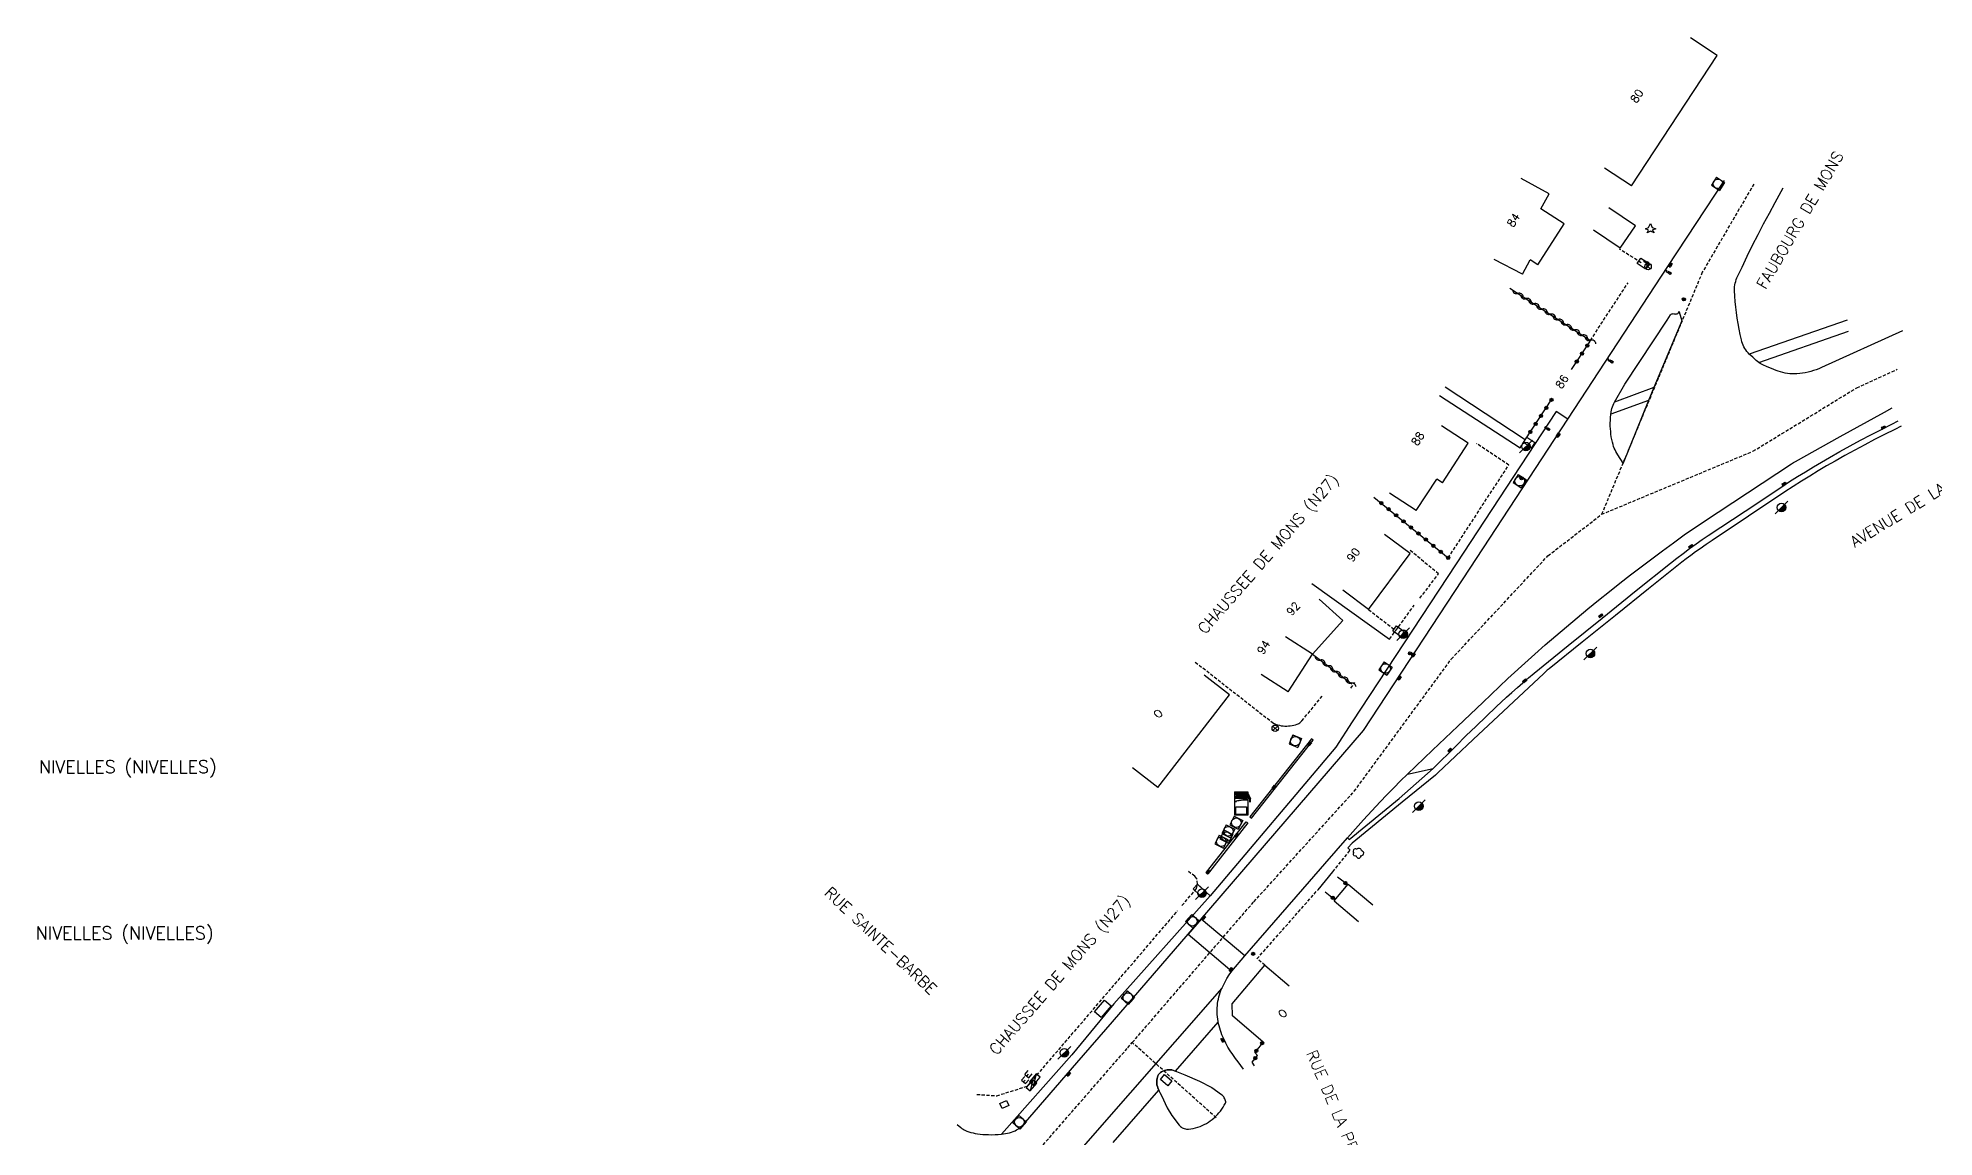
# Model space of a CAD drawing. Header units: millimetres. Extents: x 145999 to 146961, y 142040 to 143000.
# Drawn here: x 146012.6 to 146308.7, y 142204.9 to 142376.6 of the extents above; entities that cross this region are included whole.
import ezdxf
from ezdxf.enums import TextEntityAlignment as Align

# ---------------------------------------------------------------- set-up
doc = ezdxf.new("R2010")
doc.units = ezdxf.units.MM
doc.linetypes.add('DASHED', pattern=[0.75, 0.5, -0.25])
doc.layers.get('0').update_dxf_attribs({"linetype": 'CONTINUOUS'})
for name, color, linetype in [('W0001', 6, 'DASHED'), ('W0003', 5, 'CONTINUOUS'), ('W0006', 2, 'CONTINUOUS'), ('W0008', 7, 'CONTINUOUS'), ('W0014', 7, 'CONTINUOUS'), ('W0015', 2, 'CONTINUOUS'), ('W0017', 7, 'CONTINUOUS'), ('W0020', 2, 'CONTINUOUS'), ('W0100', 7, 'CONTINUOUS'), ('W0101', 7, 'CONTINUOUS'), ('W0103', 1, 'CONTINUOUS'), ('W0112', 1, 'DASHED'), ('W0301', 7, 'CONTINUOUS'), ('W0304', 7, 'CONTINUOUS'), ('W0310', 3, 'CONTINUOUS'), ('W0322', 7, 'CONTINUOUS'), ('W0400', 7, 'CONTINUOUS'), ('W0420', 7, 'CONTINUOUS'), ('w0421', 7, 'CONTINUOUS'), ('W0424', 7, 'CONTINUOUS'), ('W0430', 7, 'CONTINUOUS'), ('W0461', 7, 'CONTINUOUS'), ('W0469', 7, 'CONTINUOUS'), ('W0470', 7, 'CONTINUOUS'), ('W0856', 7, 'CONTINUOUS'), ('W0925', 7, 'CONTINUOUS'), ('W0980', 7, 'CONTINUOUS'), ('W0989', 7, 'CONTINUOUS'), ('W0991', 7, 'CONTINUOUS'), ('W1102', 7, 'CONTINUOUS'), ('W1336', 3, 'CONTINUOUS'), ('W1337', 1, 'CONTINUOUS'), ('W1338', 7, 'CONTINUOUS'), ('W1471', 7, 'CONTINUOUS')]:
    doc.layers.add(name, color=color, linetype=linetype)
doc.styles.get("Standard").update_dxf_attribs({"font": 'romans.shx', "width": 0.85})

# ---------------------------------------------------------------- blocks, each defined once
blk = doc.blocks.new('T1471')
at = {"color": 0, "linetype": 'Continuous', "flags": 128}
blk.add_lwpolyline([(-0.75, -0.5), (-0.75, 0.5), (0.75, 0.5), (0.75, -0.5), (-0.75, -0.5)], dxfattribs=at)
blk = doc.blocks.new('T400')
for p, q in [((-0.15, 0.3), (0.15, 0.3)), ((-0.15, -0.25), (-0.15, 0.3)), ((-0.15, 0.15), (0.15, 0.15)), ((-0.15, 0), (0.15, 0)), ((0.15, 0.3), (0.15, -0.25)), ((-0.15, -0.15), (0.15, -0.15)), ((-0.15, -0.25), (-0.15, -0.3)), ((-0.15, -0.3), (0.15, -0.3)), ((0.15, -0.3), (0.15, -0.25))]:
    blk.add_line(p, q)
blk = doc.blocks.new('T420')
for p, q in [((0.75, 0.75), (-0.75, 0.75)), ((-0.75, 0.75), (-0.75, -0.75)), ((0.75, 0.75), (0.75, -0.75)), ((0.75, -0.75), (-0.75, -0.75))]:
    blk.add_line(p, q)
blk.add_ellipse((0, 0), major_axis=(-0.53, 0.53), ratio=1, start_param=3.926991, end_param=10.210176)
blk = doc.blocks.new('t430')
at = {"flags": 128}
for points in [[(0.8, 0.8), (-0.8, 0.8)], [(-0.8, 0.8), (-0.8, 0)], [(0.8, 0.8), (-0.8, 0)], [(-0.8, 0), (0.8, 0)], [(-0.4, 2.1), (0.4, 2.1)], [(-0.4, 2.1), (-0.4, 1.3)], [(-0.4, 1.7), (0, 1.7)], [(-0.4, 1.3), (0.4, 1.3)], [(0.8, 0), (0.8, 0.8)]]:
    blk.add_lwpolyline(points, dxfattribs=at)
blk = doc.blocks.new('T856')
for p, q in [((-0.125, 0), (0.125, 0)), ((0, 0.125), (0, -0.125))]:
    blk.add_line(p, q)
blk.add_ellipse((0, 0), major_axis=(-0.177, 0.177), ratio=1, start_param=3.9269908, end_param=10.2101761)
blk = doc.blocks.new('T469')
at = {"color": 0, "linetype": 'Continuous', "flags": 128}
for points in [[(-0.35, 0.35), (0.35, -0.35)], [(-0.35, -0.35), (0.35, 0.35)]]:
    blk.add_lwpolyline(points, dxfattribs=at)
at = {"color": 0, "linetype": 'Continuous'}
blk.add_circle((0, 0), 0.5, dxfattribs=at)
blk = doc.blocks.new('T301')
for p, q in [((-0.8, 0.51), (-0.86, 0.34)), ((-0.86, 0.34), (-0.86, 0.17)), ((-0.86, 0.17), (-0.74, 0.06)), ((-0.69, 0.63), (-0.8, 0.51)), ((-0.8, -0.06), (-0.74, 0.06)), ((-0.74, 0.06), (-0.69, 0.11)), ((-0.57, 0.69), (-0.69, 0.63)), ((-0.46, 0.69), (-0.57, 0.69)), ((-0.29, 0.63), (-0.46, 0.69)), ((-0.29, 0.63), (-0.17, 0.74)), ((-0.23, 0.57), (-0.29, 0.63)), ((-0.17, 0.74), (-0.06, 0.8)), ((-0.06, 0.8), (0.06, 0.8)), ((0.06, 0.8), (0.23, 0.74)), ((0.23, 0.74), (0.34, 0.63)), ((0.34, 0.63), (0.4, 0.51)), ((0.46, 0.46), (0.34, 0.46)), ((0.4, 0.51), (0.4, 0.46)), ((0.57, 0.4), (0.46, 0.46)), ((0.57, 0.4), (0.69, 0.29)), ((0.69, 0.29), (0.74, 0.17)), ((0.74, 0.06), (0.69, -0.17)), ((0.74, 0.17), (0.74, 0.06)), ((-0.8, -0.17), (-0.8, -0.06)), ((-0.8, -0.23), (-0.8, -0.17)), ((-0.74, -0.34), (-0.8, -0.23)), ((-0.69, -0.4), (-0.74, -0.34)), ((-0.51, -0.46), (-0.69, -0.4)), ((-0.4, -0.46), (-0.51, -0.46)), ((-0.4, -0.46), (-0.34, -0.46)), ((-0.34, -0.46), (-0.34, -0.4)), ((-0.34, -0.51), (-0.34, -0.46)), ((-0.29, -0.63), (-0.34, -0.51)), ((-0.17, -0.74), (-0.29, -0.63)), ((-0.06, -0.8), (-0.17, -0.74)), ((0.06, -0.8), (-0.06, -0.8)), ((0.17, -0.74), (0.06, -0.8)), ((0.23, -0.69), (0.17, -0.74)), ((0.29, -0.46), (0.23, -0.46)), ((0.29, -0.63), (0.23, -0.69)), ((0.46, -0.4), (0.29, -0.46)), ((0.34, -0.51), (0.29, -0.63)), ((0.34, -0.51), (0.34, -0.46)), ((0.57, -0.34), (0.46, -0.4)), ((0.63, -0.29), (0.57, -0.34)), ((0.69, -0.17), (0.63, -0.29))]:
    blk.add_line(p, q)
blk = doc.blocks.new('T424')
for p, q in [((-0.15, 0.61), (0.15, 0.61)), ((-0.15, 0.31), (-0.15, 0.61)), ((0, 0.46), (-0.15, 0.46)), ((0.15, 0.31), (-0.15, 0.31)), ((-0.15, 0.16), (0.15, 0.16)), ((-0.15, -0.14), (-0.15, 0.16)), ((0.15, 0.16), (0.15, -0.14)), ((0.15, -0.14), (-0.15, -0.14))]:
    blk.add_line(p, q)
blk.add_ellipse((0, 0.01), major_axis=(-0.106, 0.106), ratio=1, start_param=3.926991, end_param=10.210176)
blk = doc.blocks.new('T304')
for p, q in [((-0.77, 0), (-0.28, 0.21)), ((-0.28, -0.21), (-0.77, 0)), ((-0.28, 0.21), (0, 0.83)), ((0, 0.83), (0.28, 0.21)), ((0.28, 0.21), (0.83, 0)), ((0.83, 0), (0.28, -0.21)), ((-0.49, -0.63), (-0.28, -0.21)), ((0, -0.35), (-0.49, -0.63)), ((0.56, -0.63), (0, -0.35)), ((0.28, -0.21), (0.56, -0.63))]:
    blk.add_line(p, q)
blk = doc.blocks.new('T470')
for p, q in [((-1.000002, -1.000002), (1.000002, 1.000002)), ((0, 0), (0.666668, 0)), ((0, 0), (0, -0.666668)), ((0.166667, 0.166667), (0.500001, 0.166667)), ((0.166667, 0.166667), (0.166667, -0.666668)), ((0.333334, 0.333334), (0.500001, 0.333334)), ((0.333334, 0.333334), (0.333334, -0.500001)), ((0.500001, 0.333334), (0.500001, -0.333334)), ((-0.333334, -0.333334), (0.500001, -0.333334)), ((-0.333334, -0.333334), (-0.333334, -0.500001)), ((-0.333334, -0.500001), (0.333334, -0.500001)), ((-0.166667, -0.166667), (0.666668, -0.166667)), ((-0.166667, -0.166667), (-0.166667, -0.666668))]:
    blk.add_line(p, q)
blk.add_ellipse((0, 0), major_axis=(0.471405, 0.471405), ratio=1, start_param=5.4977871438, end_param=11.780972451)
blk = doc.blocks.new('T925')
for p, q in [((-1.030302, 1.81818), (-0.90909, 1.81818)), ((-1.030302, 1.81818), (-1.030302, -1.81818)), ((-0.90909, 1.81818), (0.90909, 1.81818)), ((-0.90909, 1.696968), (0.90909, 1.696968)), ((-0.90909, 0.787878), (-0.90909, 1.696968)), ((0.90909, 0.787878), (-0.90909, 0.787878)), ((-0.787878, 1.575756), (0.787878, 1.575756)), ((-0.787878, 1.333332), (-0.787878, 1.575756)), ((0.787878, 1.333332), (-0.787878, 1.333332)), ((-0.787878, 1.151514), (0.787878, 1.151514)), ((-0.787878, 0.90909), (-0.787878, 1.151514)), ((0.787878, 0.90909), (-0.787878, 0.90909)), ((0.787878, 1.575756), (0.787878, 1.333332)), ((0.787878, 1.151514), (0.787878, 0.90909)), ((0.90909, 1.81818), (1.030302, 1.81818)), ((0.90909, 1.696968), (0.90909, 0.787878)), ((1.030302, 1.81818), (1.030302, -1.81818)), ((1.030302, 1.51515), (1.272726, 1.21212)), ((1.21212, 1.151514), (1.030302, 1.393938)), ((1.151514, 1.272726), (1.030302, 1.151514)), ((1.030302, 1.151514), (1.21212, 0.969696)), ((1.151514, 1.21212), (1.090908, 1.151514)), ((1.090908, 1.151514), (1.21212, 1.030302)), ((1.272726, 0.727272), (1.21212, 1.151514)), ((1.21212, 1.030302), (1.21212, 1.090908)), ((1.272726, 1.21212), (1.454544, 0.727272)), ((1.454544, 0.727272), (1.272726, 0.727272)), ((1.333332, 0.727272), (1.333332, 0.242424)), ((1.393938, 0.727272), (1.393938, 0.242424)), ((1.030302, -1.81818), (-1.030302, -1.81818)), ((-0.848484, -0.484848), (0.848484, -0.484848)), ((-0.848484, -1.696968), (-0.848484, -0.484848)), ((0.848484, -1.696968), (-0.848484, -1.696968)), ((0.848484, -0.484848), (0.848484, -1.696968))]:
    blk.add_line(p, q)
for major_axis, ratio in [((-1.939392, 0), 0.1875), ((-1.878786, 0), 0.16129)]:
    blk.add_ellipse((1.030302, 0.242424), major_axis=major_axis, ratio=ratio, start_param=4.7123889804, end_param=6.2831853072)
blk = doc.blocks.new('t310o')
at = {"color": 0, "linetype": 'Continuous'}
for centre, start, end in [((-0.5, 0.38), 216.8699, 323.1304), ((0.5, -0.37), 36.8699, 143.1303)]:
    blk.add_arc(centre, 0.625, start, end, dxfattribs=at)
blk = doc.blocks.new('t322o')
at = {"color": 0, "linetype": 'Continuous'}
for radius in [0.25, 0.15]:
    blk.add_circle((0, 0), radius, dxfattribs=at)

msp = doc.modelspace()

# ---------------------------------------------------------------- linework, layer by layer
at = {"layer": 'W0001'}
for points in [[(146280.56, 142353.78), (146272.52, 142340.01), (146256.8, 142302.2)], [(146163.65, 142196.91), (146182.79, 142218.88), (146183.49, 142219.68), (146202.48, 142241.69), (146218.16, 142258.94), (146233.32, 142279.58), (146248.42, 142295.73), (146256.8, 142302.2), (146280.43, 142312.05), (146296.65, 142321.97), (146302.97, 142324.85)], [(146196.59, 142207.95), (146183.49, 142219.68)]]:
    msp.add_lwpolyline(points, dxfattribs=at)
at = {"layer": 'W0003'}
for points in [[(146201.87, 142254.97), (146202.13, 142254.76), (146211.75, 142266.94), (146211.48, 142267.15)], [(146201.52, 142253.99), (146195.35, 142246.11), (146195.1, 142246.31), (146201.27, 142254.19)]]:
    msp.add_lwpolyline(points, close=True, dxfattribs=at)
at = {"layer": 'W0006'}
msp.add_lwpolyline([(146226.49, 142261.61), (146230.49, 142262.5), (146234.06, 142266.04), (146235.61, 142267.58), (146237.18, 142269.1), (146238.76, 142270.62), (146240.35, 142272.12), (146241.95, 142273.62), (146242.79, 142274.39), (146243.64, 142275.15), (146244.51, 142275.9), (146245.38, 142276.64), (146246.26, 142277.37), (146251.57, 142281.69), (146256.88, 142286), (146262.21, 142290.29), (146267.55, 142294.56), (146268.54, 142295.34), (146269.53, 142296.1), (146270.54, 142296.84), (146271.56, 142297.58), (146272.5, 142298.24), (146273.46, 142298.88), (146279.19, 142302.7), (146284.92, 142306.5), (146286.15, 142307.3), (146287.38, 142308.09), (146288.62, 142308.86), (146289.87, 142309.62), (146291.13, 142310.37), (146292.4, 142311.1), (146294, 142312), (146295.61, 142312.89), (146297.23, 142313.77), (146298.85, 142314.63), (146300.49, 142315.47), (146302.13, 142316.3), (146303.1, 142316.79)], dxfattribs=at)
at = {"layer": 'W0008'}
for points in [[(146156.12, 142206.9), (146156.7, 142206.41), (146156.88, 142206.28), (146157.06, 142206.16), (146157.25, 142206.05), (146157.45, 142205.95), (146157.65, 142205.87), (146157.97, 142205.75), (146158.3, 142205.66), (146158.63, 142205.57), (146158.96, 142205.5), (146159.3, 142205.45), (146159.73, 142205.39), (146160.17, 142205.35), (146160.61, 142205.32), (146161.05, 142205.31), (146161.55, 142205.3), (146162.06, 142205.31), (146162.56, 142205.34), (146163.06, 142205.38), (146163.38, 142205.41), (146163.69, 142205.46), (146164, 142205.52), (146164.31, 142205.6), (146164.61, 142205.7), (146164.91, 142205.8), (146165.21, 142205.92), (146165.42, 142206.03), (146165.63, 142206.14), (146165.83, 142206.27), (146166.02, 142206.41), (146166.2, 142206.56), (146166.37, 142206.73), (146166.53, 142206.9), (146174.83, 142216.5), (146180.38, 142222.93), (146192.23, 142236.62), (146219.59, 142268.44), (146236.24, 142293.8), (146251.52, 142317.06), (146267.11, 142340.9), (146275.96, 142354.35)], [(146303.79, 142330.88), (146291.15, 142325.11), (146290.74, 142324.94), (146290.32, 142324.78), (146289.9, 142324.64), (146289.48, 142324.51), (146289.04, 142324.4), (146288.61, 142324.31), (146288.17, 142324.24), (146287.73, 142324.18), (146287.28, 142324.15), (146286.91, 142324.13), (146286.55, 142324.14), (146286.18, 142324.16), (146285.81, 142324.2), (146285.45, 142324.26), (146285.09, 142324.34), (146284.73, 142324.43), (146284.38, 142324.54), (146284.04, 142324.67), (146283.35, 142324.95), (146282.67, 142325.25), (146281.99, 142325.55), (146281.78, 142325.66), (146281.57, 142325.77), (146281.37, 142325.9), (146281.15, 142326.06), (146280.93, 142326.24), (146280.39, 142326.73), (146279.86, 142327.23), (146279.67, 142327.44), (146279.48, 142327.65), (146279.31, 142327.88), (146279.16, 142328.12), (146279.02, 142328.37), (146278.9, 142328.62), (146278.79, 142328.89), (146278.7, 142329.16), (146278.63, 142329.43), (146278.44, 142330.28), (146278.27, 142331.13), (146278.11, 142331.99), (146277.97, 142332.85), (146277.86, 142333.71), (146277.75, 142334.57), (146277.67, 142335.44), (146277.6, 142336.3), (146277.55, 142337.17), (146277.55, 142337.46), (146277.56, 142337.74), (146277.6, 142338.03), (146277.65, 142338.31), (146277.73, 142338.59), (146277.82, 142338.86), (146277.93, 142339.12), (146278.73, 142340.83), (146279.55, 142342.54), (146280.38, 142344.23), (146281.23, 142345.91), (146282.1, 142347.59), (146282.99, 142349.26), (146283.89, 142350.91), (146285.16, 142353.21)], [(146211.16, 142244.82), (146213.58, 142247.58), (146217.12, 142251.65), (146218.37, 142253.08), (146219.63, 142254.49), (146220.91, 142255.89), (146222.2, 142257.28), (146223.25, 142258.38), (146224.32, 142259.47), (146225.4, 142260.55), (146226.49, 142261.61), (146230.4, 142265.35), (146234.32, 142269.09), (146238.24, 142272.81), (146242.17, 142276.53), (146243.21, 142277.51), (146244.26, 142278.47), (146245.31, 142279.43), (146246.38, 142280.38), (146248, 142281.81), (146249.64, 142283.23), (146251.29, 142284.63), (146252.96, 142286.03), (146254.63, 142287.41), (146256.31, 142288.78), (146258, 142290.14), (146259.64, 142291.44), (146261.3, 142292.73), (146262.96, 142294), (146264.63, 142295.26), (146266.32, 142296.51), (146268.01, 142297.75), (146269.71, 142298.98), (146270.7, 142299.67), (146271.7, 142300.36), (146272.71, 142301.04), (146277.28, 142304.07), (146281.86, 142307.08), (146286.45, 142310.09), (146286.76, 142310.28), (146287.07, 142310.46), (146294.03, 142314.33), (146300.99, 142318.18), (146302.15, 142318.82)], [(146200.88, 142215.55), (146200.01, 142216.66), (146199.59, 142217.22), (146199.18, 142217.8), (146198.79, 142218.38), (146198.43, 142218.98), (146198.08, 142219.6), (146197.77, 142220.25), (146197.63, 142220.57), (146197.49, 142220.91), (146197.37, 142221.25), (146197.26, 142221.59), (146197.15, 142221.93), (146197.06, 142222.28), (146196.98, 142222.63), (146196.91, 142222.98), (146196.85, 142223.34), (146196.8, 142223.69), (146196.77, 142224.05), (146196.75, 142224.4), (146196.75, 142224.76), (146196.75, 142225.11), (146196.78, 142225.46), (146196.82, 142225.81), (146196.87, 142226.15), (146196.94, 142226.49), (146197.02, 142226.83), (146197.12, 142227.16), (146197.22, 142227.49), (146197.34, 142227.81), (146197.47, 142228.14), (146197.61, 142228.46), (146197.77, 142228.77), (146197.93, 142229.08), (146198.27, 142229.69), (146198.65, 142230.28), (146199.05, 142230.85), (146201.05, 142233.21), (146211.16, 142244.82)]]:
    msp.add_lwpolyline(points, dxfattribs=at)
at = {"layer": 'W0014'}
for points in [[(146295.14, 142332.5), (146279.86, 142327.23)], [(146281.37, 142325.9), (146295.36, 142330.8)], [(146264.14, 142319.99), (146258.24, 142317.82)], [(146264.95, 142322), (146258.83, 142319.74)], [(146251.52, 142317.06), (146249.71, 142318.24), (146234.09, 142294.48), (146217.85, 142269.77), (146215.27, 142265.82), (146195.64, 142242.62), (146180.61, 142225.76), (146174.04, 142217.78), (146163.06, 142205.38)], [(146303.58, 142315.97), (146302.57, 142315.46), (146301, 142314.68), (146299.43, 142313.87), (146297.88, 142313.06), (146296.33, 142312.22), (146294.79, 142311.37), (146293.26, 142310.51), (146291.93, 142309.75), (146290.61, 142308.97), (146289.31, 142308.17), (146288.01, 142307.36), (146286.72, 142306.54), (146285.43, 142305.7), (146279.73, 142301.92), (146274.04, 142298.13), (146273.1, 142297.49), (146272.16, 142296.83), (146271.44, 142296.32), (146270.72, 142295.79), (146270.02, 142295.25), (146269.32, 142294.7), (146264.13, 142290.56), (146258.94, 142286.41), (146253.76, 142282.25), (146248.6, 142278.08), (146248.31, 142277.85), (146248.03, 142277.6), (146247.75, 142277.35), (146242.24, 142272.19), (146236.74, 142267.01), (146231.24, 142261.83), (146230.87, 142261.48), (146225.67, 142257.23), (146217.85, 142250.83), (146217.16, 142250.12), (146217.51, 142249.74)], [(146217.36, 142251.43), (146225.18, 142257.83), (146230.49, 142262.5)], [(146217.12, 142251.65), (146217.35, 142251.42)], [(146212.5, 142243.56), (146214.79, 142246.36)]]:
    msp.add_lwpolyline(points, dxfattribs=at)
at = {"layer": 'W0015'}
for points in [[(146267.01, 142332.53), (146267.56, 142333.38), (146267.56, 142333.38), (146267.56, 142333.38), (146267.65, 142333.45), (146267.75, 142333.5), (146267.85, 142333.53), (146267.96, 142333.55), (146268.07, 142333.54), (146268.18, 142333.51), (146268.29, 142333.49), (146268.4, 142333.48), (146268.5, 142333.5), (146268.61, 142333.53), (146268.7, 142333.58), (146268.79, 142333.65), (146268.82, 142333.7), (146268.84, 142333.75), (146268.84, 142333.81), (146268.84, 142333.83), (146268.86, 142333.85), (146268.88, 142333.86), (146268.9, 142333.85), (146268.92, 142333.83), (146269.31, 142332.41), (146264.95, 142322), (146264.14, 142319.99), (146260.14, 142310.21), (146259.31, 142311.48), (146259.16, 142311.73), (146259.02, 142311.99), (146258.89, 142312.25), (146258.77, 142312.52), (146258.67, 142312.8), (146258.59, 142313.08), (146258.48, 142313.48), (146258.39, 142313.89), (146258.31, 142314.29), (146258.25, 142314.71), (146258.21, 142315.12), (146258.17, 142315.54), (146258.15, 142315.98), (146258.15, 142316.43), (146258.16, 142316.88), (146258.19, 142317.33), (146258.24, 142317.78), (146258.3, 142318.22), (146258.35, 142318.49), (146258.41, 142318.75), (146258.49, 142319.01), (146258.59, 142319.26), (146258.7, 142319.5), (146258.83, 142319.74), (146260.41, 142322.55), (146262.64, 142325.9)], [(146188.08, 142211.43), (146188.93, 142209.49), (146189.69, 142208.27), (146190.81, 142206.8), (146190.92, 142206.68), (146191.04, 142206.56), (146191.17, 142206.46), (146191.31, 142206.37), (146191.46, 142206.29), (146191.62, 142206.24), (146191.78, 142206.19), (146191.94, 142206.17), (146192.11, 142206.16), (146192.28, 142206.17), (146192.64, 142206.21), (146193.01, 142206.28), (146193.37, 142206.37), (146193.72, 142206.47), (146194.07, 142206.59), (146194.41, 142206.73), (146194.74, 142206.89), (146195.07, 142207.07), (146195.38, 142207.26), (146195.68, 142207.47), (146195.98, 142207.69), (146196.26, 142207.93), (146196.53, 142208.18), (146196.78, 142208.44), (146197.03, 142208.71), (146197.26, 142208.99), (146197.48, 142209.29), (146197.68, 142209.59), (146197.87, 142209.91), (146198.04, 142210.23), (146198.1, 142210.35), (146198.09, 142210.42), (146198.06, 142210.59), (146198.01, 142210.75), (146197.95, 142210.9), (146197.87, 142211.05), (146197.78, 142211.19), (146197.68, 142211.32), (146197.56, 142211.44), (146197.43, 142211.54), (146195.93, 142212.63), (146195.86, 142212.66), (146194.05, 142213.62), (146191.73, 142214.57), (146189.68, 142215.43), (146189.44, 142215.44), (146189.2, 142215.43), (146188.96, 142215.41), (146188.72, 142215.37), (146188.5, 142215.31), (146188.28, 142215.23), (146188.08, 142215.13), (146187.9, 142215), (146187.74, 142214.86), (146187.61, 142214.69), (146187.5, 142214.49), (146187.42, 142214.28), (146187.36, 142214.06), (146187.32, 142213.82), (146187.31, 142213.59), (146187.32, 142213.36), (146187.35, 142213.1), (146187.41, 142212.84), (146187.49, 142212.6), (146187.59, 142212.36), (146187.7, 142212.12), (146187.82, 142211.89)]]:
    msp.add_lwpolyline(points, close=True, dxfattribs=at)
at = {"layer": 'W0017'}
msp.add_lwpolyline([(146195.64, 142242.62), (146193.68, 142244.45)], dxfattribs=at)
at = {"layer": 'W0020'}
msp.add_lwpolyline([(146194.24, 142238.96), (146192.23, 142236.62), (146199.05, 142230.85), (146201.05, 142233.21)], close=True, dxfattribs=at)
for points in [[(146180.5, 142204.08), (146187.64, 142212.24), (146187.59, 142212.36), (146187.49, 142212.6), (146187.41, 142212.84), (146187.35, 142213.1), (146187.32, 142213.36), (146187.31, 142213.59), (146187.32, 142213.82), (146187.36, 142214.06), (146187.42, 142214.28), (146187.5, 142214.49), (146187.61, 142214.69), (146187.74, 142214.86), (146187.9, 142215), (146188.08, 142215.13), (146188.28, 142215.23), (146188.5, 142215.31), (146188.72, 142215.37), (146188.96, 142215.41), (146189.2, 142215.43), (146189.44, 142215.44), (146189.68, 142215.43), (146190.23, 142215.2), (146196.93, 142222.85), (146196.91, 142222.98), (146196.85, 142223.34), (146196.8, 142223.69), (146196.77, 142224.05), (146196.75, 142224.4), (146196.75, 142224.76), (146196.75, 142225.11), (146196.78, 142225.46), (146196.82, 142225.81), (146196.87, 142226.15), (146196.94, 142226.49), (146197.02, 142226.83), (146197.12, 142227.16), (146197.22, 142227.49), (146197.34, 142227.81), (146197.47, 142228.14), (146197.49, 142228.19), (146175.8, 142203.44)], [(146189.68, 142215.43), (146190.23, 142215.2)]]:
    msp.add_lwpolyline(points, dxfattribs=at)
at = {"layer": 'W0100'}
for points in [[(146274.85, 142373.86), (146270.68, 142376.61)], [(146261.44, 142353.5), (146274.85, 142373.86)], [(146261.44, 142353.5), (146257.26, 142356.26)], [(146198.67, 142274.01), (146194.71, 142277.07)], [(146187.46, 142259.54), (146198.67, 142274.01)], [(146187.46, 142259.54), (146183.51, 142262.6)], [(146203.91, 142219.76), (146199.17, 142223.85), (146199.09, 142225.74), (146204.2, 142231.77)], [(146204.2, 142231.77), (146208.01, 142228.53)]]:
    msp.add_lwpolyline(points, dxfattribs=at)
at = {"layer": 'W0101'}
for points in [[(146248.59, 142352.28), (146244.21, 142354.68)], [(146247.3, 142349.92), (146248.59, 142352.28)], [(146250.97, 142347.55), (146247.3, 142349.92)], [(146246.85, 142341.18), (146250.97, 142347.55)], [(146244.44, 142339.7), (146240, 142342.01)], [(146244.44, 142339.7), (146245.62, 142341.97)], [(146246.85, 142341.18), (146245.62, 142341.97)], [(146235.97, 142313.31), (146231.77, 142316.03)], [(146231.95, 142307.12), (146235.97, 142313.31)], [(146227.85, 142302.77), (146231.07, 142307.7)], [(146231.95, 142307.12), (146231.07, 142307.7)], [(146227.85, 142302.77), (146223.66, 142305.5)], [(146226.9, 142296.07), (146222.89, 142299.05)], [(146220.4, 142287.34), (146226.9, 142296.07)], [(146220.4, 142287.34), (146216.39, 142290.33)], [(146216.39, 142285.6), (146212.68, 142288.95)], [(146207.82, 142274.46), (146211.62, 142280.34), (146216.39, 142285.6)], [(146207.82, 142274.46), (146203.62, 142277.18)]]:
    msp.add_lwpolyline(points, dxfattribs=at)
at = {"layer": 'W0103'}
for points in [[(146262.06, 142347.27), (146257.92, 142350.08)], [(146259.69, 142343.77), (146255.55, 142346.58)], [(146259.69, 142343.77), (146262.06, 142347.27)], [(146215.01, 142241.8), (146217.22, 142244.42)], [(146217.22, 142244.42), (146221.04, 142241.2)], [(146215.01, 142241.8), (146218.84, 142238.58)]]:
    msp.add_lwpolyline(points, dxfattribs=at)
at = {"layer": 'W0112'}
for points in [[(146262.96, 142341.48), (146259.6, 142343.64)], [(146254.87, 142329.01), (146255.05, 142329.37), (146260.93, 142338.38)], [(146232.83, 142295.39), (146242.29, 142309.9), (146237.23, 142313.27)], [(146244.06, 142312.59), (146244.84, 142313.82)], [(146228.42, 142289.1), (146231.32, 142292.88), (146226.9, 142296.57)], [(146220.4, 142287.32), (146224.65, 142284.04), (146227.54, 142288.01)], [(146223.67, 142282.72), (146224.65, 142284.04)], [(146193.34, 142279.12), (146205.15, 142269.87), (146205.35, 142269.73), (146205.55, 142269.6), (146205.77, 142269.49), (146205.99, 142269.39), (146206.22, 142269.31), (146206.5, 142269.24), (146206.77, 142269.18), (146207.06, 142269.15), (146207.34, 142269.13), (146207.62, 142269.12), (146207.9, 142269.14), (146208.17, 142269.17), (146208.44, 142269.21), (146208.71, 142269.26), (146208.98, 142269.33), (146209.24, 142269.41), (146209.39, 142269.47), (146209.53, 142269.54), (146209.66, 142269.62), (146209.78, 142269.72), (146209.89, 142269.82), (146209.99, 142269.94), (146213.18, 142273.85)], [(146217.64, 142275.06), (146218.26, 142275.92)], [(146214.79, 142246.36), (146217.51, 142249.74)], [(146191.25, 142241.08), (146193.53, 142243.73), (146193.68, 142244.45), (146193.6, 142245.28), (146193.26, 142245.67), (146192.07, 142246.56)], [(146202.97, 142232.76), (146212.5, 142243.56), (146212.5, 142243.56)], [(146159.22, 142211.6), (146162.32, 142211.38), (146167.13, 142212.88), (146190.58, 142240.26)], [(146204.2, 142231.77), (146202.99, 142232.8)]]:
    msp.add_lwpolyline(points, dxfattribs=at)
at = {"layer": 'W0310'}
msp.add_lwpolyline([(146211.64, 142280.33), (146217.77, 142275.74)], dxfattribs=at)
at = {"layer": 'W0322'}
for points in [[(146252.08, 142324.81), (146254.87, 142329.01)], [(146244.84, 142313.82), (146249.03, 142320.16)], [(146217.14, 142244.32), (146215.57, 142245.5)], [(146213.62, 142243.24), (146215.18, 142242)], [(146202.6, 142216.04), (146202.21, 142216.64), (146203.03, 142217.66), (146202.63, 142218.11), (146203.31, 142218.93), (146203.91, 142219.76)]]:
    msp.add_lwpolyline(points, dxfattribs=at)
at = {"layer": 'w0421'}
msp.add_lwpolyline([(146164.23, 142209.84), (146163.17, 142209.38), (146162.81, 142210.19), (146163.87, 142210.65)], close=True, dxfattribs=at)
at = {"layer": 'W0461'}
msp.add_lwpolyline([(146178.63, 142223.58), (146177.58, 142224.49), (146179.16, 142226.31), (146180.21, 142225.4)], close=True, dxfattribs=at)
at = {"layer": 'W1102'}
msp.add_lwpolyline([(146211.62, 142280.34), (146207.43, 142283.05)], dxfattribs=at)
at = {"layer": 'W1336'}
msp.add_lwpolyline([(146242.46, 142337.51), (146255.05, 142329.37)], dxfattribs=at)
at = {"layer": 'W1337'}
for points in [[(146231.5, 142320.77), (146244.06, 142312.59)], [(146244.84, 142313.82), (146232.34, 142322.06)], [(146211.56, 142291.38), (146223.67, 142282.72)]]:
    msp.add_lwpolyline(points, dxfattribs=at)
at = {"layer": 'W1338'}
msp.add_lwpolyline([(146221.22, 142304.9), (146232.83, 142295.39)], dxfattribs=at)

# ---------------------------------------------------------------- block references
at = {"layer": 'W0301'}
msp.add_blockref('T301', (146218.85, 142249.26), dxfattribs=at)
at = {"layer": 'W0304'}
msp.add_blockref('T304', (146264.42, 142346.8), dxfattribs=at)
at = {"layer": 'W0310', "rotation": 323.1240886459855}
for p in [(146212.84, 142279.43), (146214.04, 142278.53), (146215.24, 142277.63), (146216.44, 142276.73), (146217.64, 142275.83)]:
    msp.add_blockref('t310o', p, dxfattribs=at)
at = {"layer": 'W0322'}
for p, rotation in [((146254.57, 142328.56), 56.38454618360957), ((146252.91, 142326.06), 56.38454618360957), ((146253.74, 142327.31), 56.38454618360957), ((146248.15, 142318.82), 56.55848159387177), ((146248.97, 142320.08), 56.55848159387177), ((146246.5, 142316.32), 56.55848159387177), ((146247.32, 142317.57), 56.55848159387177), ((146245.67, 142315.07), 56.55848159387177), ((146214.8, 142242.3), 321.4414126950418), ((146216.77, 142244.6), 142.9982378210688), ((146202.87, 142218.4), 49.90639229340899), ((146203.78, 142219.59), 54.53616173318225), ((146202.71, 142217.26), 51.29499035071949)]:
    msp.add_blockref('t322o', p, dxfattribs=dict(at, rotation=rotation))
at = {"layer": 'W0400'}
for p, rotation in [((146267.54, 142341.16), 326.6674664271841), ((146250.01, 142314.57), 326.716842822256), ((146300.81, 142315.75), 296.8900988182386), ((146285.27, 142306.95), 303.1620414573883), ((146270.72, 142297.19), 305.7198560723571), ((146256.64, 142286.34), 308.8386036615651), ((146227.38, 142280.25), 326.7095854919251), ((146225.19, 142276.66), 326.7095854919251), ((146244.77, 142276.18), 310.3168414731036), ((146211.17, 142266.37), 321.7120711115726), ((146233.08, 142265.35), 314.7993664419813), ((146205.63, 142259.54), 321.7120711115725), ((146199.79, 142252.07), 321.9410675122791), ((146195.33, 142246.34), 321.9410675122791), ((146194.62, 142239.21), 319.3092026248965), ((146198.91, 142231.06), 319.7100519570097), ((146197.6, 142220.06), 26.03012866471363), ((146173.55, 142214.78), 319.1462440766962)]:
    msp.add_blockref('T400', p, dxfattribs=dict(at, rotation=rotation))
at = {"layer": 'W0420'}
for p, rotation in [((146274.97, 142353.82), 56.6674664271841), ((146244, 142307.39), 56.71684282225605), ((146223.06, 142278.13), 56.6768386999572), ((146208.96, 142266.77), 67.8684291775974), ((146199.73, 142254.03), 62.63856186175055), ((146197.4, 142251.07), 62.63856186175055), ((146198.2, 142251.84), 62.63856186175055), ((146198.2, 142251.84), 62.63856186175055), ((146198.5, 142252.68), 62.63856186175055), ((146192.87, 142238.64), 48.29370083694156), ((146182.8, 142226.71), 49.11005466827081), ((146165.87, 142207.24), 47.33364396296032)]:
    msp.add_blockref('T420', p, dxfattribs=dict(at, rotation=rotation))
at = {"layer": 'W0424'}
for p, rotation in [((146263.98, 142341.46), 56.79815780296424), ((146267.46, 142339.87), 56.79815780296423), ((146258.39, 142326.01), 56.79815780296423), ((146248.51, 142315.47), 56.68873837372615)]:
    msp.add_blockref('T424', p, dxfattribs=dict(at, rotation=rotation))
at = {"layer": 'W0430', "rotation": 49.41916277260268}
for p in [(146168.58, 142213.66), (146168.05, 142212.73)]:
    msp.add_blockref('t430', p, dxfattribs=at)
at = {"layer": 'W0469'}
for p in [(146264.05, 142340.91), (146205.82, 142268.78)]:
    msp.add_blockref('T469', p, dxfattribs=at)
at = {"layer": 'W0470'}
for p in [(146244.98, 142312.78), (146284.88, 142303.25), (146225.79, 142283.48), (146255.04, 142280.46), (146228.26, 142256.6), (146194.38, 142243.01), (146172.88, 142218.08)]:
    msp.add_blockref('T470', p, dxfattribs=at)
at = {"layer": 'W0856'}
for p in [(146269.65, 142335.78), (146244.28, 142307.84), (146226.86, 142280.48), (146202.37, 142233.55)]:
    msp.add_blockref('T856', p, dxfattribs=at)
at = {"layer": 'W0925'}
msp.add_blockref('T925', (146200.49, 142257.01), dxfattribs=at)
at = {"layer": 'W1336', "rotation": 327.1133214607568}
for p in [(146243.72, 142336.7), (146244.98, 142335.88), (146246.24, 142335.07), (146247.5, 142334.25), (146248.76, 142333.44), (146250.02, 142332.63), (146251.28, 142331.81), (146252.54, 142331), (146253.79, 142330.18), (146255.05, 142329.37)]:
    msp.add_blockref('t310o', p, dxfattribs=at)
at = {"layer": 'W1338', "rotation": 320.664242615909}
for p in [(146222.38, 142303.95), (146223.54, 142303), (146224.7, 142302.05), (146225.86, 142301.1), (146227.02, 142300.15), (146228.18, 142299.2), (146229.34, 142298.25), (146230.51, 142297.29), (146231.67, 142296.34), (146232.83, 142295.39)]:
    msp.add_blockref('t322o', p, dxfattribs=at)
at = {"layer": 'W1471'}
for p, rotation in [((146263.26, 142341.39), 147.2511539905504), ((146245.47, 142313.41), 327.4462930299114), ((146225.07, 142283.95), 323.9890547126506), ((146193.89, 142243.54), 137.5163231795599), ((146188.79, 142213.81), 139.1390714637899)]:
    msp.add_blockref('T1471', p, dxfattribs=dict(at, rotation=rotation))

# ---------------------------------------------------------------- texts
at = {"layer": 'W0980'}
for p in [(146012.72, 142262.77), (146012.23, 142236.8)]:
    msp.add_text('NIVELLES (NIVELLES)', height=2, dxfattribs=at).set_placement(p, align=Align.MIDDLE_LEFT)
at = {"layer": 'W0989'}
for s, rotation, p in [('FAUBOURG DE MONS', 59.7333, (146281.62, 142337.65)), ('AVENUE DE LA TOUR DE GUET (N27)', 31.4552, (146295.85, 142297.7)), ('CHAUSSEE DE MONS (N27)', 49.0857, (146194.21, 142283.91)), ('RUE SAINTE-BARBE', 316.4102, (146135.87, 142243.55)), ('CHAUSSEE DE MONS (N27)', 49.0857, (146161.64, 142218.17)), ('RUE DE LA PROCESSION', 292.9869, (146211.45, 142218.38))]:
    msp.add_text(s, height=1.75, rotation=rotation, dxfattribs=at).set_placement(p, align=Align.MIDDLE_LEFT)
at = {"layer": 'W0991'}
for s, rotation, p in [('80', 56.6116, (146262.3, 142367.54)), ('84', 57.0981, (146243.03, 142348.16)), ('86', 56.7982, (146250.61, 142322.92)), ('88', 57.0488, (146228.09, 142314.02)), ('90', 53.3408, (146218.03, 142295.88)), ('92', 47.8231, (146208.63, 142287.46)), ('94', 57.0754, (146204, 142281.44)), ('O', 52.2492, (146187.53, 142271.06)), ('O', 49.6751, (146206.98, 142224.23))]:
    msp.add_text(s, height=1.25, rotation=rotation, dxfattribs=at).set_placement(p, align=Align.MIDDLE_CENTER)

doc.saveas('drawing.dxf')
